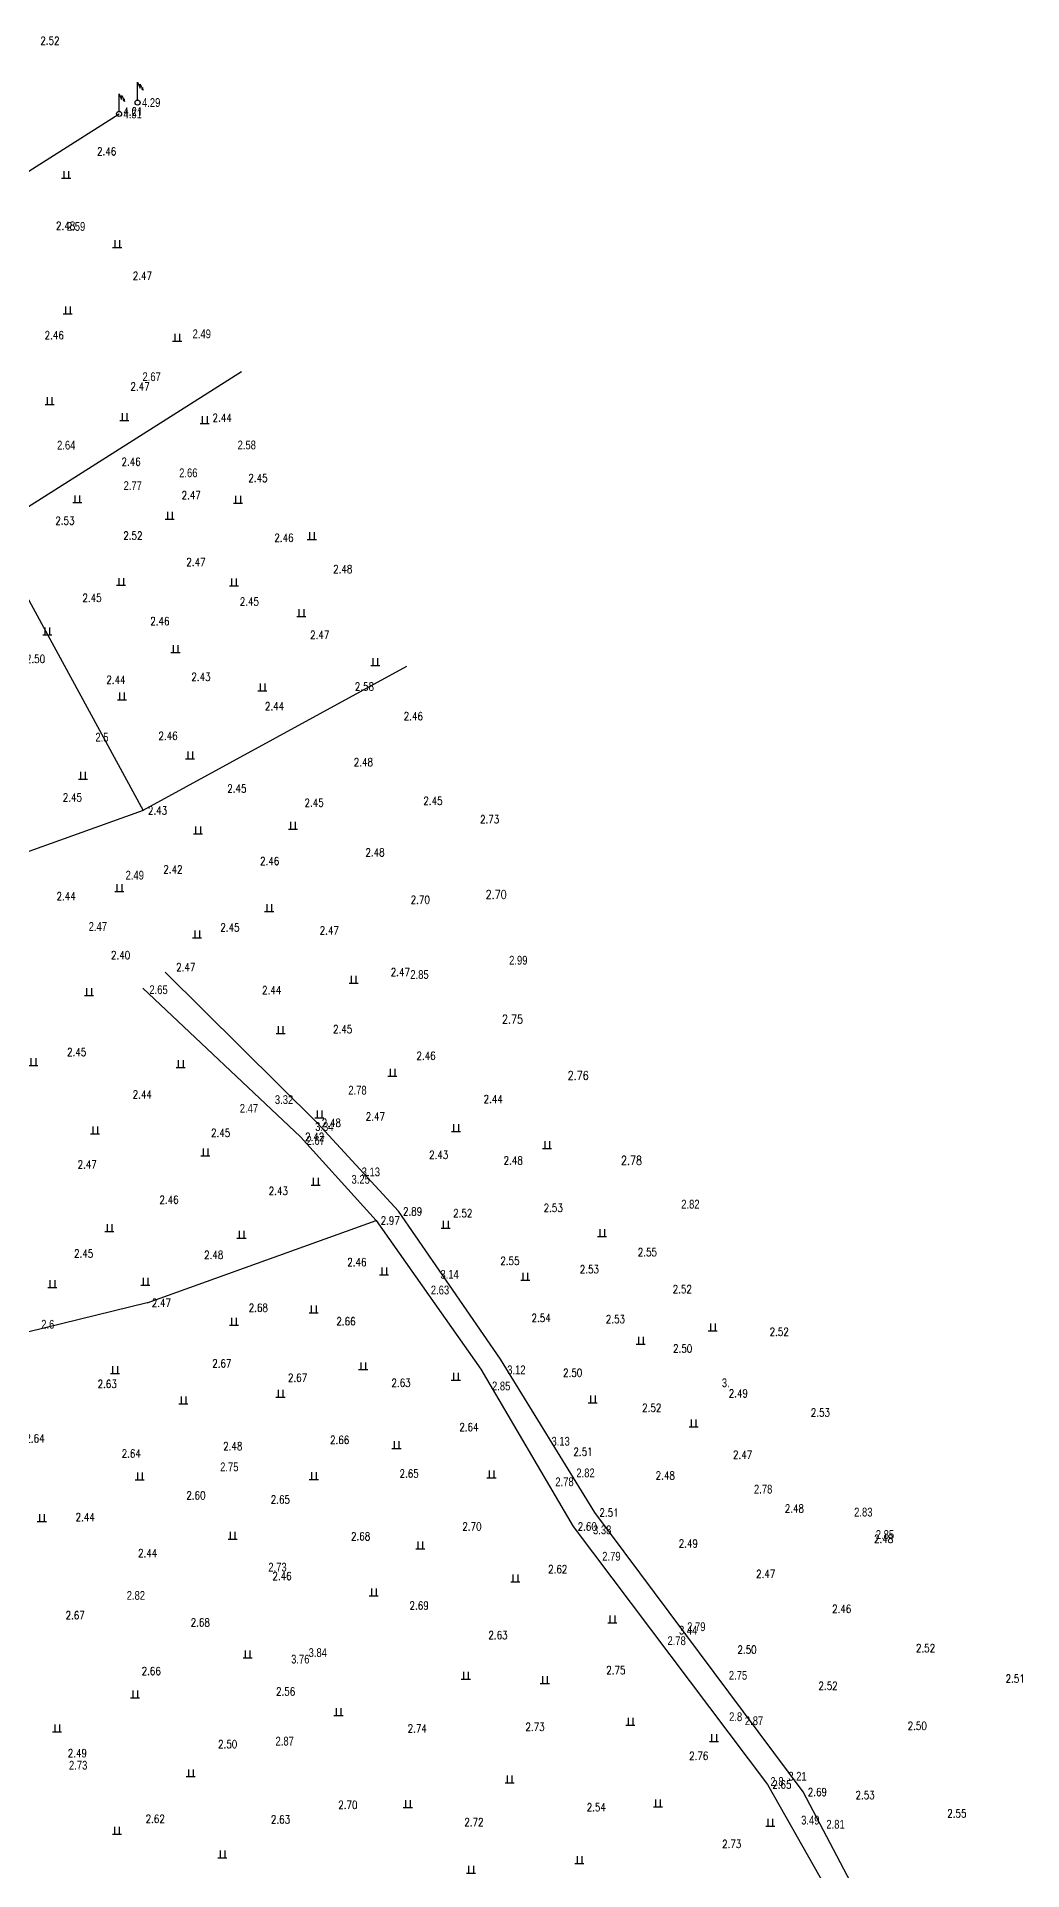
# Model space of a CAD drawing. Header units: metres. Extents: x 568068 to 569216, y 2065829 to 2066671.
# Drawn here: x 569049.6 to 569172.8, y 2066367 to 2066596.1 of the extents above; entities that cross this region are included whole.
import ezdxf
from ezdxf.enums import TextEntityAlignment as Align

# ---------------------------------------------------------------- set-up
doc = ezdxf.new("R2010")
doc.units = ezdxf.units.M
doc.layers.add('neS', color=250, linetype='TUONG_XAY')
doc.styles.add('COS', font='vnsimli.shx', dxfattribs={"width": 0.8, "height": 1.1})
doc.linetypes.add('TAL_N_P', pattern='A,0.5,[130,ltypeshp.shx,S=0.25,R=0,X=0,Y=-0.25],1,[130,ltypeshp.shx,S=0.5,R=0,X=0,Y=-0.5],0.5', length=2)
doc.linetypes.add('TUONG_XAY', pattern='A,0.1,[130,ltypeshp.shx,S=0.15,R=-90,X=0,Y=0.12],0.05,[130,ltypeshp.shx,S=0.15,R=-90,X=-0.05,Y=0.24],0.01,[130,ltypeshp.shx,S=0.12,R=0,X=0.09,Y=0.12],0.01,[130,ltypeshp.shx,S=0.12,R=0,X=-0.22,Y=0.12],2.4', length=2.57)

# ---------------------------------------------------------------- blocks, each defined once
blk = doc.blocks.new('A$C4EFD3F85')
at = {"layer": 'neS'}
for p, q in [((0.7, 6.33), (1.4, 4.68)), ((1.4, 4.68), (1.43, 5.83)), ((1.43, 5.83), (2.21, 4.17)), ((2.21, 4.17), (2.2, 4.86))]:
    blk.add_line(p, q, dxfattribs=at)
for points in [[(0.7, 1.4), (0.7, 6.33)], [(2.21, 4.17), (1.79, 4.56)]]:
    blk.add_lwpolyline(points, dxfattribs=at)
blk.add_circle((0.7, 0.7), 0.7, dxfattribs=at)
blk = doc.blocks.new('A$C6F6A79B1')
at = {"layer": 'neS'}
for p, q in [((0, 0), (2.52, 0)), ((0.6, 2.03), (0.6, 0)), ((1.92, 2.03), (1.92, 0))]:
    blk.add_line(p, q, dxfattribs=at)

msp = doc.modelspace()

# ---------------------------------------------------------------- linework, layer by layer
at = {"layer": 'neS'}
for points in [[(568878.09, 2066471.56), (568892.97, 2066480.55), (569059.93, 2066586.48)], [(569019.69, 2066519.11), (569075.21, 2066554.32)], [(569042.66, 2066536.7), (569062.95, 2066499.45), (569022.27, 2066484.88)], [(569042.66, 2066536.7), (569062.95, 2066499.45), (569022.27, 2066484.88)], [(569062.93, 2066499.5), (569095.87, 2066517.47)], [(569063.44, 2066437.93), (569092.02, 2066448.22)], [(569063.44, 2066437.93), (569092.02, 2066448.22)], [(569063.44, 2066437.93), (569029.25, 2066429.53)], [(569063.44, 2066437.93), (569029.25, 2066429.53)]]:
    msp.add_lwpolyline(points, dxfattribs=at)
at = {"layer": 'neS', "linetype": 'TAL_N_P'}
for points in [[(569062.9, 2066477.25), (569082.59, 2066458.68), (569092.02, 2066448.22), (569105.12, 2066429.65), (569116.63, 2066409.99), (569140.94, 2066377.74), (569155.23, 2066352.45)], [(569157.63, 2066353.53), (569145.38, 2066376.81), (569119.35, 2066411.73), (569107.57, 2066430.9), (569094.81, 2066449.36), (569084.67, 2066460.43), (569065.7, 2066479.22)]]:
    msp.add_lwpolyline(points, dxfattribs=at)

# ---------------------------------------------------------------- block references
at = {"layer": 'neS', "linetype": 'Continuous', "xscale": 0.4499999999534339, "yscale": 0.4499999999534339, "zscale": 0.45}
for name, p in [('A$C4EFD3F85', (569061.92, 2066587.59)), ('A$C4EFD3F85', (569059.61, 2066586.17)), ('A$C6F6A79B1', (569052.75, 2066578.44)), ('A$C6F6A79B1', (569059.12, 2066569.81)), ('A$C6F6A79B1', (569052.95, 2066561.52)), ('A$C6F6A79B1', (569066.61, 2066558.08)), ('A$C6F6A79B1', (569050.68, 2066550.17)), ('A$C6F6A79B1', (569060.03, 2066548.18)), ('A$C6F6A79B1', (569070.05, 2066547.79)), ('A$C6F6A79B1', (569054.13, 2066537.91)), ('A$C6F6A79B1', (569065.69, 2066535.84)), ('A$C6F6A79B1', (569074.21, 2066537.86)), ('A$C6F6A79B1', (569083.44, 2066533.3)), ('A$C6F6A79B1', (569059.61, 2066527.58)), ('A$C6F6A79B1', (569073.7, 2066527.53)), ('A$C6F6A79B1', (569082.12, 2066523.68)), ('A$C6F6A79B1', (569050.38, 2066521.4)), ('A$C6F6A79B1', (569066.41, 2066519.17)), ('A$C6F6A79B1', (569091.36, 2066517.55)), ('A$C6F6A79B1', (569059.71, 2066513.29)), ('A$C6F6A79B1', (569077.26, 2066514.4)), ('A$C6F6A79B1', (569068.23, 2066505.89)), ('A$C6F6A79B1', (569054.84, 2066503.36)), ('A$C6F6A79B1', (569081.07, 2066497.13)), ('A$C6F6A79B1', (569069.22, 2066496.54)), ('A$C6F6A79B1', (569059.39, 2066489.32)), ('A$C6F6A79B1', (569078.11, 2066486.84)), ('A$C6F6A79B1', (569069.1, 2066483.53)), ('A$C6F6A79B1', (569055.6, 2066476.31)), ('A$C6F6A79B1', (569088.65, 2066477.85)), ('A$C6F6A79B1', (569079.53, 2066471.58)), ('A$C6F6A79B1', (569048.65, 2066467.58)), ('A$C6F6A79B1', (569067.05, 2066467.34)), ('A$C6F6A79B1', (569093.5, 2066466.26)), ('A$C6F6A79B1', (569084.38, 2066461.05)), ('A$C6F6A79B1', (569056.36, 2066459.04)), ('A$C6F6A79B1', (569101.45, 2066459.33)), ('A$C6F6A79B1', (569070.14, 2066456.31)), ('A$C6F6A79B1', (569112.82, 2066457.2)), ('A$C6F6A79B1', (569083.92, 2066452.63)), ('A$C6F6A79B1', (569058.15, 2066446.82)), ('A$C6F6A79B1', (569100.15, 2066447.26)), ('A$C6F6A79B1', (569074.65, 2066445.99)), ('A$C6F6A79B1', (569119.69, 2066446.2)), ('A$C6F6A79B1', (569051.02, 2066439.83)), ('A$C6F6A79B1', (569062.65, 2066440.13)), ('A$C6F6A79B1', (569092.46, 2066441.43)), ('A$C6F6A79B1', (569110.1, 2066440.76)), ('A$C6F6A79B1', (569073.7, 2066435.15)), ('A$C6F6A79B1', (569083.67, 2066436.69)), ('A$C6F6A79B1', (569124.53, 2066432.76)), ('A$C6F6A79B1', (569133.52, 2066434.41)), ('A$C6F6A79B1', (569058.85, 2066429.1)), ('A$C6F6A79B1', (569089.85, 2066429.57)), ('A$C6F6A79B1', (569101.43, 2066428.27)), ('A$C6F6A79B1', (569079.52, 2066426.13)), ('A$C6F6A79B1', (569067.4, 2066425.3)), ('A$C6F6A79B1', (569118.53, 2066425.42)), ('A$C6F6A79B1', (569131.12, 2066422.43)), ('A$C6F6A79B1', (569094.01, 2066419.73)), ('A$C6F6A79B1', (569061.94, 2066415.82)), ('A$C6F6A79B1', (569083.69, 2066415.84)), ('A$C6F6A79B1', (569105.88, 2066416.05)), ('A$C6F6A79B1', (569049.71, 2066410.6)), ('A$C6F6A79B1', (569073.54, 2066408.37)), ('A$C6F6A79B1', (569096.98, 2066407.2)), ('A$C6F6A79B1', (569108.86, 2066403.05)), ('A$C6F6A79B1', (569091.17, 2066401.29)), ('A$C6F6A79B1', (569120.97, 2066397.95)), ('A$C6F6A79B1', (569075.41, 2066393.55)), ('A$C6F6A79B1', (569102.67, 2066390.88)), ('A$C6F6A79B1', (569112.54, 2066390.36)), ('A$C6F6A79B1', (569061.36, 2066388.58)), ('A$C6F6A79B1', (569086.77, 2066386.35)), ('A$C6F6A79B1', (569123.23, 2066385.14)), ('A$C6F6A79B1', (569051.61, 2066384.31)), ('A$C6F6A79B1', (569133.68, 2066383.12)), ('A$C6F6A79B1', (569068.31, 2066378.71)), ('A$C6F6A79B1', (569108.14, 2066377.94)), ('A$C6F6A79B1', (569095.43, 2066374.86)), ('A$C6F6A79B1', (569126.67, 2066374.94)), ('A$C6F6A79B1', (569059.09, 2066371.54)), ('A$C6F6A79B1', (569140.7, 2066372.52)), ('A$C6F6A79B1', (569072.27, 2066368.58)), ('A$C6F6A79B1', (569103.32, 2066366.67)), ('A$C6F6A79B1', (569116.86, 2066367.85))]:
    msp.add_blockref(name, p, dxfattribs=at)

# ---------------------------------------------------------------- texts
at = {"layer": 'neS', "linetype": 'Continuous', "style": 'COS', "width": 0.8}
for s, p in [('2.52', (569050.09, 2066595.14)), ('4.21', (569060.45, 2066586.27)), ('2.46', (569057.17, 2066581.31)), ('2.48', (569052.04, 2066572.01)), ('2.47', (569061.64, 2066565.77)), ('2.46', (569050.62, 2066558.33)), ('2.47', (569061.35, 2066551.93)), ('2.44', (569071.6, 2066548.03)), ('2.46', (569060.23, 2066542.53)), ('2.45', (569076.07, 2066540.49)), ('2.47', (569067.73, 2066538.33)), ('2.53', (569051.96, 2066535.16)), ('2.52', (569060.45, 2066533.29)), ('2.46', (569079.32, 2066533.03)), ('2.47', (569068.32, 2066529.99)), ('2.48', (569086.67, 2066529.11)), ('2.45', (569055.35, 2066525.52)), ('2.45', (569075.01, 2066525.05)), ('2.46', (569063.82, 2066522.6)), ('2.47', (569083.79, 2066520.88)), ('2.50', (569048.29, 2066517.89)), ('2.44', (569058.33, 2066515.28)), ('2.43', (569068.95, 2066515.64)), ('2.58', (569089.38, 2066514.43)), ('2.44', (569078.14, 2066511.96)), ('2.46', (569095.48, 2066510.73)), ('2.46', (569064.85, 2066508.27)), ('2.48', (569089.25, 2066504.98)), ('2.45', (569073.44, 2066501.68)), ('2.45', (569052.9, 2066500.58)), ('2.43', (569063.53, 2066498.93)), ('2.45', (569083.09, 2066499.92)), ('2.45', (569097.93, 2066500.15)), ('2.73', (569105.02, 2066497.84)), ('2.46', (569077.54, 2066492.63)), ('2.48', (569090.7, 2066493.71)), ('2.42', (569065.45, 2066491.59)), ('2.44', (569052.11, 2066488.22)), ('2.70', (569096.35, 2066487.79)), ('2.45', (569072.57, 2066484.33)), ('2.47', (569084.98, 2066483.96)), ('2.40', (569058.91, 2066480.86)), ('2.47', (569067.06, 2066479.36)), ('2.47', (569093.86, 2066478.76)), ('2.44', (569077.79, 2066476.48)), ('2.45', (569086.66, 2066471.62)), ('2.45', (569053.43, 2066468.76)), ('2.46', (569097.08, 2066468.3)), ('2.44', (569061.62, 2066463.46)), ('2.44', (569105.46, 2066462.89)), ('2.47', (569090.74, 2066460.69)), ('2.45', (569071.41, 2066458.66)), ('2.42', (569083.17, 2066458.16)), ('2.48', (569085.25, 2066459.91)), ('2.43', (569098.66, 2066455.92)), ('2.47', (569054.74, 2066454.7)), ('2.48', (569107.96, 2066455.21)), ('2.43', (569078.61, 2066451.4)), ('2.46', (569064.97, 2066450.31)), ('2.89', (569095.39, 2066448.84)), ('2.52', (569101.66, 2066448.61)), ('2.53', (569112.96, 2066449.28)), ('2.97', (569092.6, 2066447.7)), ('2.45', (569054.3, 2066443.58)), ('2.48', (569070.55, 2066443.42)), ('2.46', (569088.43, 2066442.5)), ('2.55', (569107.55, 2066442.66)), ('2.55', (569124.72, 2066443.75)), ('2.53', (569117.48, 2066441.61)), ('2.47', (569064.01, 2066437.41)), ('2.52', (569129.08, 2066439.12)), ('2.68', (569076.12, 2066436.81)), ('2.66', (569087.07, 2066435.11)), ('2.54', (569111.45, 2066435.53)), ('2.53', (569120.73, 2066435.39)), ('2.52', (569141.19, 2066433.8)), ('2.50', (569129.13, 2066431.71)), ('2.67', (569071.56, 2066429.85)), ('2.67', (569081.02, 2066428.06)), ('2.50', (569115.39, 2066428.68)), ('2.63', (569057.24, 2066427.28)), ('2.63', (569093.95, 2066427.43)), ('2.49', (569136.08, 2066426.11)), ('2.52', (569125.27, 2066424.31)), ('2.53', (569146.34, 2066423.71)), ('2.64', (569102.43, 2066421.89)), ('2.64', (569048.22, 2066420.48)), ('2.48', (569072.93, 2066419.5)), ('2.66', (569086.28, 2066420.29)), ('2.51', (569116.68, 2066418.81)), ('2.64', (569060.25, 2066418.58)), ('2.47', (569136.61, 2066418.44)), ('2.65', (569094.96, 2066416.08)), ('2.48', (569126.95, 2066415.83)), ('2.60', (569068.33, 2066413.35)), ('2.65', (569078.87, 2066412.84)), ('2.44', (569054.49, 2066410.64)), ('2.51', (569119.93, 2066411.21)), ('2.48', (569143.09, 2066411.71)), ('2.68', (569088.9, 2066408.24)), ('2.70', (569102.8, 2066409.47)), ('2.60', (569117.21, 2066409.47)), ('2.49', (569129.83, 2066407.34)), ('2.48', (569154.23, 2066407.92)), ('2.44', (569062.29, 2066406.13)), ('2.46', (569079.09, 2066403.28)), ('2.62', (569113.52, 2066404.13)), ('2.47', (569139.5, 2066403.54)), ('2.67', (569053.24, 2066398.37)), ('2.69', (569096.21, 2066399.59)), ('2.46', (569149, 2066399.18)), ('2.68', (569068.87, 2066397.48)), ('2.63', (569106.06, 2066395.9)), ('2.50', (569137.17, 2066394.08)), ('2.52', (569159.47, 2066394.27)), ('2.66', (569062.74, 2066391.41)), ('2.75', (569120.78, 2066391.51)), ('2.52', (569147.29, 2066389.57)), ('2.51', (569170.67, 2066390.46)), ('2.56', (569079.53, 2066388.85)), ('2.73', (569110.69, 2066384.43)), ('2.50', (569158.43, 2066384.56)), ('2.50', (569072.29, 2066382.27)), ('2.74', (569095.97, 2066384.22)), ('2.49', (569053.52, 2066381.15)), ('2.76', (569131.14, 2066380.81)), ('2.65', (569141.52, 2066377.22)), ('2.69', (569145.96, 2066376.29)), ('2.53', (569151.92, 2066375.91)), ('2.62', (569063.24, 2066372.94)), ('2.70', (569087.3, 2066374.68)), ('2.54', (569118.34, 2066374.38)), ('2.55', (569163.38, 2066373.62)), ('2.63', (569078.89, 2066372.86)), ('2.72', (569103.05, 2066372.53)), ('2.73', (569135.26, 2066369.8))]:
    msp.add_text(s, height=1, dxfattribs=at).set_placement(p)
at = {"layer": 'neS', "width": 0.8}
for s, p in [('4.51', (569060.48, 2066585.93)), ('4.29', (569062.79, 2066587.36)), ('2.59', (569053.41, 2066571.88)), ('2.49', (569069.11, 2066558.46)), ('2.67', (569062.85, 2066553.1)), ('2.64', (569052.18, 2066544.55)), ('2.58', (569074.73, 2066544.57)), ('2.66', (569067.43, 2066541.09)), ('2.77', (569060.49, 2066539.49)), ('2.5', (569056.97, 2066508.05)), ('2.49', (569060.74, 2066490.81)), ('2.47', (569056.13, 2066484.4)), ('2.85', (569096.31, 2066478.4)), ('2.99', (569108.65, 2066480.18)), ('2.65', (569063.71, 2066476.5)), ('3.32', (569079.39, 2066462.76)), ('2.78', (569088.56, 2066463.94)), ('2.47', (569075, 2066461.67)), ('2.67', (569083.34, 2066457.66)), ('3.34', (569084.42, 2066459.39)), ('3.13', (569090.23, 2066453.73)), ('3.25', (569088.96, 2066452.8)), ('2.82', (569130.15, 2066449.7)), ('3.14', (569100.07, 2066440.93)), ('2.63', (569098.87, 2066438.97)), ('2.6', (569050.2, 2066434.69)), ('3.12', (569108.41, 2066429)), ('2.85', (569106.51, 2066426.98)), ('3.', (569135.22, 2066427.38)), ('3.13', (569113.94, 2066420.07)), ('2.75', (569072.55, 2066416.87)), ('2.78', (569114.42, 2066415.01)), ('2.82', (569117.05, 2066416.12)), ('2.78', (569139.24, 2066414.09)), ('2.83', (569151.75, 2066411.22)), ('3.38', (569119.13, 2066409)), ('3.38', (569119.13, 2066409)), ('3.38', (569119.13, 2066409)), ('2.85', (569154.45, 2066408.42)), ('2.79', (569120.28, 2066405.7)), ('2.73', (569078.57, 2066404.34)), ('2.82', (569060.88, 2066400.81)), ('3.44', (569129.87, 2066396.46)), ('2.79', (569130.89, 2066396.9)), ('3.84', (569083.6, 2066393.66)), ('2.78', (569128.43, 2066395.15)), ('3.76', (569081.42, 2066392.85)), ('2.75', (569136.1, 2066390.82)), ('2.8', (569136.13, 2066385.65)), ('2.87', (569138.1, 2066385.15)), ('2.87', (569079.47, 2066382.6)), ('2.73', (569053.67, 2066379.59)), ('2.8', (569141.3, 2066377.55)), ('3.21', (569143.53, 2066378.21)), ('3.49', (569145.13, 2066372.73)), ('2.81', (569148.28, 2066372.21))]:
    msp.add_text(s, height=1.1, dxfattribs=at).set_placement(p)
at = {"layer": 'neS', "linetype": 'Continuous', "style": 'COS', "width": 0.8}
for s, p in [('2.70', (569107.03, 2066488.39)), ('2.75', (569109.08, 2066472.81)), ('2.76', (569117.28, 2066465.78)), ('2.78', (569123.93, 2066455.17))]:
    msp.add_text(s, height=1.1, dxfattribs=at).set_placement(p, align=Align.CENTER)

doc.saveas('drawing.dxf')
